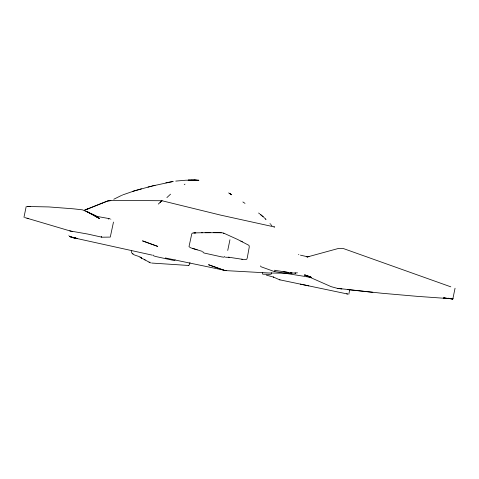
<?xml version="1.0" encoding="UTF-8"?>
<svg xmlns="http://www.w3.org/2000/svg" width="479" height="479" viewBox="0 0 479 479"><rect width="100%" height="100%" fill="white"/><g stroke="black" fill="none" stroke-linecap="round" stroke-linejoin="round"><path stroke-width="0.72" d="M101.285 236.345L101.386 236.979L102.105 237.207L110.278 237.087L113.481 222.076M189.971 262.582L189.439 264.851L188.475 265.468M262.522 272.485L262.384 273.76L262.815 274.192L269.527 274.365L271.132 274.18L271.713 272.671M348.808 294.268L349.826 289.358M150.634 262.977L150.783 262.247M310.362 277.395L304.488 274.886L331.163 286.664L337.33 288.34L381.583 293.22L417.329 296.357L452.853 298.872L455.05 288.238M229.944 239.757L227.729 250.451M23.968 217.262L26.189 206.545M108.919 201.545L109.152 200.414L109.781 200.372M452.9 298.645L443.877 298.225L452.865 298.842L447.979 298.195M131.551 250.954C130.372 255.786 139.706 255.367 141.736 258.193L139.958 257.283M274.994 270.964L274.599 271.521L273.868 271.395L261.073 266.773L260.444 265.917M224.837 256.457L224.064 257.205L221.645 256.9L204.15 253.032L203.12 252.511L202.874 251.655M175.17 259.887L174.5 260.39L173.135 260.301L156.681 256.726L153.927 255.978L153.292 255.103M195.228 232.884L192.618 233.034L191.792 233.734L189.001 246.667L190.684 247.811L202.192 251.355M166.89 197.588L170.554 194.157M158.292 204.084L161.962 200.737L160.094 202.437M184.241 184.595L184.99 184.152M113.768 199.252L121.043 195.66M121.576 195.426L122.678 194.953M297.435 272.832L288.675 273.275L268.617 272.976L225.645 270.605L226.118 270.629L165.285 257.959M123.247 194.719L134.587 190.792L151.484 186.193M89.124 208.359L84.532 210.221L101.943 203.24M86.735 209.323L102.883 202.868M101.015 203.611L105.793 201.731M103.841 202.497L109.152 200.414M106.787 201.342L108.805 200.551M108.404 219.041L109.493 218.675A2.682 1.078 -76.3 0 1 109.661 218.681L109.925 218.777M132.497 191.456L141.425 188.84M148.023 187.085L155.04 185.307M152.364 185.966L173.248 181.463M307.261 256.983L338.785 248.362L343.299 248.517L450.793 286.825M165.848 182.834L167.638 182.481M168.057 182.385L172.829 181.535M188.528 265.462L151.645 263.055M175.745 181.092L186.002 180.206L198.809 180.284L188.187 180.146L189.127 180.146M241.757 259.205C243.38 259.319 247.218 260.78 247.272 257.84L249.29 246.871L248.978 245.368L237.74 239.512L224.645 233.566L222.442 232.818L219.891 232.698M308.674 256.678L309.003 256.636L306.794 256.852L307.775 256.834L300.465 255.157M109.841 200.366L161.381 200.731M194.725 232.896L193.767 232.926M195.121 232.89L202.641 232.722M194.618 232.902L195.773 232.866M201.509 232.734L218.538 232.686M205.126 232.68L210.185 232.65M161.435 200.731L161.872 200.731M225.471 257.229L229.543 257.337L228.387 257.229M188.804 180.146L194.713 180.158M30.033 206.509L27.135 206.485L48.834 206.934L73.299 208.808L82.478 209.838L87.92 212.155M28.123 206.497L30.051 206.509M213.754 232.662L219.729 232.698M27.147 206.491L28.099 206.497L27.129 206.485M218.699 232.686L221.22 232.716M190.911 180.128L196.204 180.212L193.881 180.152M194.588 180.158L198.809 180.284M228.591 257.229L228.711 257.229M274.599 226.986L220.538 215.095L162.064 200.755M274.012 226.956L274.497 226.98M443.722 298.154L452.847 298.872L443.446 297.932M443.578 298.052L452.847 298.872M347.341 289.597L372.848 292.328M337.845 288.43L341.874 288.981M229.303 257.307L242.218 259.277M283.161 271.635L289.22 272.581L274.425 270.252M274.365 271.533L310.847 277.401M108.907 218.556L96.98 216.412M70.209 230.974L87.777 234.063L101.728 237.165M70.275 236.788L77.113 238.494L70.126 236.71M76.383 238.362L77.113 238.494L71.898 237.38M76.622 238.404L77.113 238.494M71.97 231.375L72.455 231.465M109.206 200.426L110.877 200.755M75.694 238.237L74.455 237.991M346.652 293.819L347.73 294.046L300.399 284.119M308.823 285.873L279.928 279.862M74.077 237.913L69.982 236.632M152.442 255.187L72.443 237.53M273.743 277.155L273.353 277.03L279.562 279.778M70.682 231.094L71.137 231.201M279.491 279.76L279.999 279.88M27.016 218.202L69.832 230.872M69.766 230.854L70.275 230.992M266.402 275.15L273.431 277.054M298.465 254.594L298.848 254.702M24.728 217.55L28.596 218.658M309.59 276.748L311.35 277.275M192.863 248.505L197.156 249.804M310.344 276.97L306.045 275.515L307.374 275.994M308.979 276.539L310.129 276.904M309.907 276.832L308.763 276.467L310.254 276.946M308.548 276.395L310.027 276.874L306.746 275.76L309.56 276.724L307.207 275.928L308.841 276.497M308.332 276.317L309.793 276.802L306.512 275.682M307.865 276.167L304.878 275.09L306.883 275.814M306.638 275.724L305.111 275.174L307.62 276.084M306.392 275.635L305.907 275.449L310.937 277.652M223.956 233.279L223.501 233.105M96.333 216.155L97.039 216.436L85.939 211.209L88.292 212.335M90.98 213.616L94.393 215.239M242.434 241.841L240.853 241.039M141.179 257.906L145.173 260.001M132.497 253.511L133.102 253.828M144.616 259.702L149.634 262.426L149.059 262.097M97.279 217.077L97.548 217.227L87.489 211.963L99.62 218.592L93.537 215.035L97.554 217.292M96.363 216.574L96.075 216.418L96.447 216.64M96.872 216.849L97.548 217.227M228.627 192.917L230.537 194.061M229.393 193.372L231.674 194.755L230.148 193.827M231.303 194.522L231.68 194.755M98.117 217.592L97.71 217.322L98.68 217.975M242.889 201.958L245.014 203.377M258.606 213.023L259.654 213.85M260.163 214.257L263.498 217.077L261.881 215.676M260.666 214.664L261.642 215.472L261.402 215.275M264.157 217.676L264.791 218.262M265.198 218.646L265.995 219.412L265.606 219.035M269.982 223.579L270.515 224.178M271.012 224.741L271.88 225.759M68.886 235.333L68.85 235.219M110.727 219.154A40.332 16.19 -76.3 0 1 110.853 219.22M195.222 180.385L194.684 180.445L196.779 180.296L195.222 180.385M295.507 273.168L295.046 273.174L295.507 273.168M292.022 272.928L290.304 272.713L292.022 272.928M224.986 270.497L224.376 270.348L224.986 270.497M223.657 270.138L208.646 264.761L223.657 270.138M157.699 246.392L142.604 240.901L157.699 246.392M69.856 236.554L69.431 236.219L69.856 236.554"/></g></svg>
